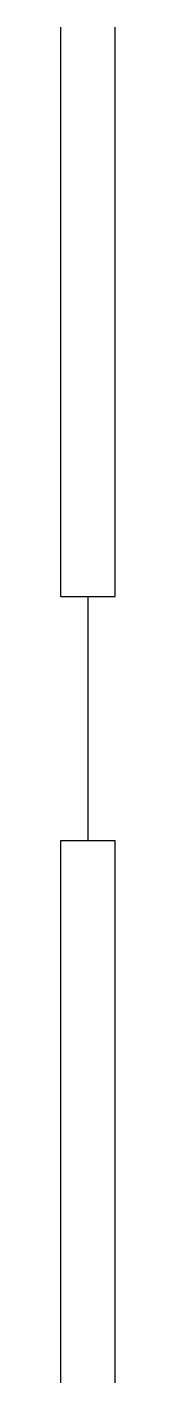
# Model space of a CAD drawing. Header units: millimetres. Extents: x -100 to 100, y 0 to 5000.
import ezdxf

# ---------------------------------------------------------------- set-up
doc = ezdxf.new("R2010")
doc.units = ezdxf.units.MM
doc.layers.add('DOOR', color=7, linetype='Continuous')
doc.layers.add('WALL', color=7, linetype='Continuous')

# ---------------------------------------------------------------- blocks, each defined once
blk = doc.blocks.new('D900')
at = {"layer": 'DOOR'}
for p, q in [((-100, 450), (100, 450)), ((0, -450), (0, 450)), ((-100, -450), (100, -450))]:
    blk.add_line(p, q, dxfattribs=at)

msp = doc.modelspace()

# ---------------------------------------------------------------- linework, layer by layer
at = {"layer": 'WALL'}
for p, q in [((-100, 2900), (-100, 5000)), ((100, 2900), (100, 5000)), ((-100, 0), (-100, 2000)), ((100, 0), (100, 2000))]:
    msp.add_line(p, q, dxfattribs=at)

# ---------------------------------------------------------------- block references
msp.add_blockref('D900', (0, 2450))

doc.saveas('drawing.dxf')
